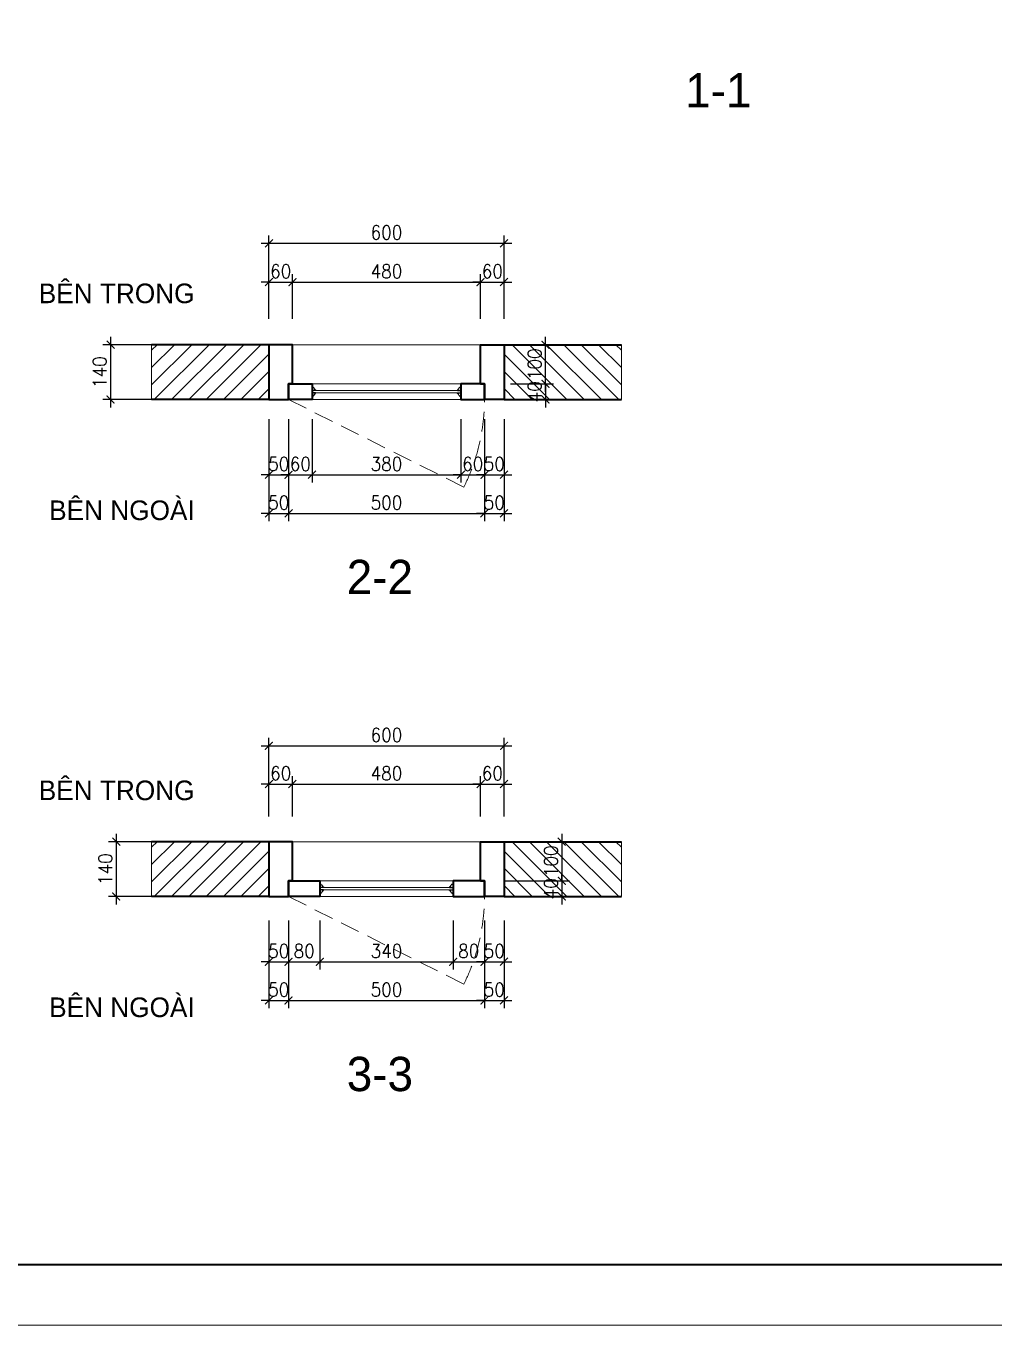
# Model space of a CAD drawing. Header units: millimetres. Extents: x -529782 to -142003, y -492574 to -273331.
# Drawn here: x -193459 to -190988, y -429971 to -426657 of the extents above; entities that cross this region are included whole.
import ezdxf
from ezdxf.enums import TextEntityAlignment as Align

# ---------------------------------------------------------------- set-up
doc = ezdxf.new("R2010")
doc.units = ezdxf.units.MM
doc.header["$LTSCALE"] = 500
doc.header["$MEASUREMENT"] = 0
doc.header["$PDMODE"] = 3
doc.linetypes.add('HIDDEN', pattern=[0.375, 0.25, -0.125])
doc.layers.get('0').update_dxf_attribs({"linetype": 'CONTINUOUS', "lineweight": 13})
doc.layers.get('Defpoints').update_dxf_attribs({"color": 255, "linetype": 'CONTINUOUS', "lineweight": 13})
for name, color, linetype, lineweight in [('1.cat 30', 30, 'CONTINUOUS', 35), ('2.thay 145', 145, 'CONTINUOUS', 18), ('3.manh 08', 8, 'CONTINUOUS', 9), ('6.khuat 75', 75, 'HIDDEN', 18), ('9.text \xad white', 7, 'CONTINUOUS', 15), ('CA.dim 08', 251, 'CONTINUOUS', 13)]:
    doc.layers.add(name, color=color, linetype=linetype, lineweight=lineweight)
doc.layers.add('HATCH', color=150, linetype='CONTINUOUS')
doc.styles.add('CA.JSC1', font='')
doc.styles.get("Standard").update_dxf_attribs({"font": 'txt.shx', "width": 0.9})
doc.styles.get('CA.JSC1').set_extended_font_data('.VnAvantH')
doc.dimstyles.new('CA 20', dxfattribs={"dimscale": 0, "dimtxt": 35, "dimasz": 20, "dimexe": 20, "dimexo": 0, "dimgap": 10, "dimtad": 1, "dimdec": 0, "dimzin": 0, "dimdsep": 46, "dimtxsty": 'Standard', "dimblk": 'ARCHTICK', "dimcen": 0.09, "dimdle": 20, "dimclrd": 256, "dimclre": 256, "dimclrt": 7, "dimadec": 0, "dimazin": 0, "dimtfac": 1, "dimtdec": 0, "dimtix": 1, "dimtmove": 2, "dimatfit": 3, "dimldrblk": 'DOT', "dimfxl": 1, "dimtolj": 1, "dimtzin": 0, "dimarcsym": 0})

# ---------------------------------------------------------------- blocks, each defined once
blk = doc.blocks.new('khung co loan')
at = {"layer": '1.cat 30'}
blk.add_lwpolyline([(1158.3, -14553.5), (1158.3, -303.5), (20658.3, -303.5), (20658.3, -14553.5)], close=True, dxfattribs=at)
at = {"layer": '3.manh 08'}
blk.add_lwpolyline([(0, -14850), (21000, -14850), (21000, 0), (0, 0)], close=True, dxfattribs=at)
blk = doc.blocks.new('_ArchTick')
at = {"color": 1, "linetype": 'ByBlock', "const_width": 0.15}
blk.add_lwpolyline([(-0.5, -0.5), (0.5, 0.5)], dxfattribs=at)
blk = doc.blocks.new('*D1675')
at = {"layer": 'CA.dim 08', "lineweight": -2, "transparency": 16777216}
for p, q in [((-192838.8, -427660.8), (-192838.8, -427822.3)), ((-192788.8, -427660.8), (-192788.8, -427822.3)), ((-192838.8, -427802.3), (-192858.8, -427802.3)), ((-192838.8, -427802.3), (-192788.8, -427802.3)), ((-192788.8, -427802.3), (-192768.8, -427802.3))]:
    blk.add_line(p, q, dxfattribs=at)
at = {"layer": 'Defpoints', "color": 0, "transparency": 16777216}
for p in [(-192838.8, -427660.8), (-192788.8, -427660.8), (-192788.8, -427802.3)]:
    blk.add_point(p, dxfattribs=at)
at = {"layer": 'CA.dim 08', "lineweight": -2, "transparency": 16777216, "xscale": 20, "yscale": 20, "zscale": 20}
blk.add_blockref('_ArchTick', (-192838.8, -427802.3), dxfattribs=at)
at = {"layer": 'CA.dim 08', "lineweight": -2, "transparency": 16777216, "xscale": 20, "yscale": 20, "zscale": 20, "rotation": 180}
blk.add_blockref('_ArchTick', (-192788.8, -427802.3), dxfattribs=at)
at = {"layer": 'CA.dim 08', "color": 7, "transparency": 16777216, "insert": (-192813.8, -427774.8), "char_height": 35, "attachment_point": 5}
blk.add_mtext('\\A1;50', dxfattribs=at)
blk = doc.blocks.new('_DOT')
at = {"color": 1, "linetype": 'ByBlock'}
blk.add_line((-0.5, 0), (-1, 0), dxfattribs=at)
at = {"color": 1, "linetype": 'ByBlock', "const_width": 0.5}
blk.add_lwpolyline([(-0.25, 0, 1), (0.25, 0, 1)], format="xyb", close=True, dxfattribs=at)
blk = doc.blocks.new('*D1676')
at = {"layer": 'CA.dim 08', "lineweight": -2, "transparency": 16777216}
for p, q in [((-192788.8, -427660.8), (-192788.8, -427822.3)), ((-192728.8, -427660.8), (-192728.8, -427822.3)), ((-192788.8, -427802.3), (-192808.8, -427802.3)), ((-192788.8, -427802.3), (-192728.8, -427802.3)), ((-192728.8, -427802.3), (-192708.8, -427802.3))]:
    blk.add_line(p, q, dxfattribs=at)
at = {"layer": 'Defpoints', "color": 0, "transparency": 16777216}
for p in [(-192788.8, -427660.8), (-192728.8, -427660.8), (-192728.8, -427802.3)]:
    blk.add_point(p, dxfattribs=at)
at = {"layer": 'CA.dim 08', "lineweight": -2, "transparency": 16777216, "xscale": 20, "yscale": 20, "zscale": 20}
blk.add_blockref('_ArchTick', (-192788.8, -427802.3), dxfattribs=at)
at = {"layer": 'CA.dim 08', "lineweight": -2, "transparency": 16777216, "xscale": 20, "yscale": 20, "zscale": 20, "rotation": 180}
blk.add_blockref('_ArchTick', (-192728.8, -427802.3), dxfattribs=at)
at = {"layer": 'CA.dim 08', "color": 7, "transparency": 16777216, "insert": (-192758.8, -427774.8), "char_height": 35, "attachment_point": 5}
blk.add_mtext('\\A1;60', dxfattribs=at)
blk = doc.blocks.new('*D1677')
at = {"layer": 'CA.dim 08', "lineweight": -2, "transparency": 16777216}
for p, q in [((-192728.8, -427660.8), (-192728.8, -427822.3)), ((-192348.8, -427660.8), (-192348.8, -427822.3)), ((-192748.8, -427802.3), (-192328.8, -427802.3))]:
    blk.add_line(p, q, dxfattribs=at)
at = {"layer": 'Defpoints', "color": 0, "transparency": 16777216}
for p in [(-192728.8, -427660.8), (-192348.8, -427660.8), (-192348.8, -427802.3)]:
    blk.add_point(p, dxfattribs=at)
at = {"layer": 'CA.dim 08', "lineweight": -2, "transparency": 16777216, "xscale": 20, "yscale": 20, "zscale": 20, "rotation": 180}
blk.add_blockref('_ArchTick', (-192728.8, -427802.3), dxfattribs=at)
at = {"layer": 'CA.dim 08', "lineweight": -2, "transparency": 16777216, "xscale": 20, "yscale": 20, "zscale": 20}
blk.add_blockref('_ArchTick', (-192348.8, -427802.3), dxfattribs=at)
at = {"layer": 'CA.dim 08', "color": 7, "transparency": 16777216, "insert": (-192538.8, -427774.8), "char_height": 35, "attachment_point": 5}
blk.add_mtext('\\A1;380', dxfattribs=at)
blk = doc.blocks.new('*D1678')
at = {"layer": 'CA.dim 08', "lineweight": -2, "transparency": 16777216}
for p, q in [((-192348.8, -427660.8), (-192348.8, -427822.3)), ((-192288.8, -427660.8), (-192288.8, -427822.3)), ((-192348.8, -427802.3), (-192368.8, -427802.3)), ((-192348.8, -427802.3), (-192288.8, -427802.3)), ((-192288.8, -427802.3), (-192268.8, -427802.3))]:
    blk.add_line(p, q, dxfattribs=at)
at = {"layer": 'Defpoints', "color": 0, "transparency": 16777216}
for p in [(-192348.8, -427660.8), (-192288.8, -427660.8), (-192288.8, -427802.3)]:
    blk.add_point(p, dxfattribs=at)
at = {"layer": 'CA.dim 08', "lineweight": -2, "transparency": 16777216, "xscale": 20, "yscale": 20, "zscale": 20}
blk.add_blockref('_ArchTick', (-192348.8, -427802.3), dxfattribs=at)
at = {"layer": 'CA.dim 08', "lineweight": -2, "transparency": 16777216, "xscale": 20, "yscale": 20, "zscale": 20, "rotation": 180}
blk.add_blockref('_ArchTick', (-192288.8, -427802.3), dxfattribs=at)
at = {"layer": 'CA.dim 08', "color": 7, "transparency": 16777216, "insert": (-192318.8, -427774.8), "char_height": 35, "attachment_point": 5}
blk.add_mtext('\\A1;60', dxfattribs=at)
blk = doc.blocks.new('*D1679')
at = {"layer": 'CA.dim 08', "lineweight": -2, "transparency": 16777216}
for p, q in [((-192288.8, -427660.8), (-192288.8, -427822.3)), ((-192238.8, -427660.8), (-192238.8, -427822.3)), ((-192288.8, -427802.3), (-192308.8, -427802.3)), ((-192288.8, -427802.3), (-192238.8, -427802.3)), ((-192238.8, -427802.3), (-192218.8, -427802.3))]:
    blk.add_line(p, q, dxfattribs=at)
at = {"layer": 'Defpoints', "color": 0, "transparency": 16777216}
for p in [(-192288.8, -427660.8), (-192238.8, -427660.8), (-192238.8, -427802.3)]:
    blk.add_point(p, dxfattribs=at)
at = {"layer": 'CA.dim 08', "lineweight": -2, "transparency": 16777216, "xscale": 20, "yscale": 20, "zscale": 20}
blk.add_blockref('_ArchTick', (-192288.8, -427802.3), dxfattribs=at)
at = {"layer": 'CA.dim 08', "lineweight": -2, "transparency": 16777216, "xscale": 20, "yscale": 20, "zscale": 20, "rotation": 180}
blk.add_blockref('_ArchTick', (-192238.8, -427802.3), dxfattribs=at)
at = {"layer": 'CA.dim 08', "color": 7, "transparency": 16777216, "insert": (-192263.8, -427774.8), "char_height": 35, "attachment_point": 5}
blk.add_mtext('\\A1;50', dxfattribs=at)
blk = doc.blocks.new('*D1680')
at = {"layer": 'CA.dim 08', "lineweight": -2, "transparency": 16777216}
for p, q in [((-192838.8, -427660.8), (-192838.8, -427920.8)), ((-192788.8, -427660.8), (-192788.8, -427920.8)), ((-192838.8, -427900.8), (-192858.8, -427900.8)), ((-192838.8, -427900.8), (-192788.8, -427900.8)), ((-192788.8, -427900.8), (-192768.8, -427900.8))]:
    blk.add_line(p, q, dxfattribs=at)
at = {"layer": 'Defpoints', "color": 0, "transparency": 16777216}
for p in [(-192838.8, -427660.8), (-192788.8, -427660.8), (-192788.8, -427900.8)]:
    blk.add_point(p, dxfattribs=at)
at = {"layer": 'CA.dim 08', "lineweight": -2, "transparency": 16777216, "xscale": 20, "yscale": 20, "zscale": 20}
blk.add_blockref('_ArchTick', (-192838.8, -427900.8), dxfattribs=at)
at = {"layer": 'CA.dim 08', "lineweight": -2, "transparency": 16777216, "xscale": 20, "yscale": 20, "zscale": 20, "rotation": 180}
blk.add_blockref('_ArchTick', (-192788.8, -427900.8), dxfattribs=at)
at = {"layer": 'CA.dim 08', "color": 7, "transparency": 16777216, "insert": (-192813.8, -427873.3), "char_height": 35, "attachment_point": 5}
blk.add_mtext('\\A1;50', dxfattribs=at)
blk = doc.blocks.new('*D1681')
at = {"layer": 'CA.dim 08', "lineweight": -2, "transparency": 16777216}
for p, q in [((-192788.8, -427660.8), (-192788.8, -427920.8)), ((-192288.8, -427660.8), (-192288.8, -427920.8)), ((-192808.8, -427900.8), (-192268.8, -427900.8))]:
    blk.add_line(p, q, dxfattribs=at)
at = {"layer": 'Defpoints', "color": 0, "transparency": 16777216}
for p in [(-192788.8, -427660.8), (-192288.8, -427660.8), (-192288.8, -427900.8)]:
    blk.add_point(p, dxfattribs=at)
at = {"layer": 'CA.dim 08', "lineweight": -2, "transparency": 16777216, "xscale": 20, "yscale": 20, "zscale": 20, "rotation": 180}
blk.add_blockref('_ArchTick', (-192788.8, -427900.8), dxfattribs=at)
at = {"layer": 'CA.dim 08', "lineweight": -2, "transparency": 16777216, "xscale": 20, "yscale": 20, "zscale": 20}
blk.add_blockref('_ArchTick', (-192288.8, -427900.8), dxfattribs=at)
at = {"layer": 'CA.dim 08', "color": 7, "transparency": 16777216, "insert": (-192538.8, -427873.3), "char_height": 35, "attachment_point": 5}
blk.add_mtext('\\A1;500', dxfattribs=at)
blk = doc.blocks.new('*D1682')
at = {"layer": 'CA.dim 08', "lineweight": -2, "transparency": 16777216}
for p, q in [((-192288.8, -427660.8), (-192288.8, -427920.8)), ((-192238.8, -427660.8), (-192238.8, -427920.8)), ((-192288.8, -427900.8), (-192308.8, -427900.8)), ((-192288.8, -427900.8), (-192238.8, -427900.8)), ((-192238.8, -427900.8), (-192218.8, -427900.8))]:
    blk.add_line(p, q, dxfattribs=at)
at = {"layer": 'Defpoints', "color": 0, "transparency": 16777216}
for p in [(-192288.8, -427660.8), (-192238.8, -427660.8), (-192238.8, -427900.8)]:
    blk.add_point(p, dxfattribs=at)
at = {"layer": 'CA.dim 08', "lineweight": -2, "transparency": 16777216, "xscale": 20, "yscale": 20, "zscale": 20}
blk.add_blockref('_ArchTick', (-192288.8, -427900.8), dxfattribs=at)
at = {"layer": 'CA.dim 08', "lineweight": -2, "transparency": 16777216, "xscale": 20, "yscale": 20, "zscale": 20, "rotation": 180}
blk.add_blockref('_ArchTick', (-192238.8, -427900.8), dxfattribs=at)
at = {"layer": 'CA.dim 08', "color": 7, "transparency": 16777216, "insert": (-192263.8, -427873.3), "char_height": 35, "attachment_point": 5}
blk.add_mtext('\\A1;50', dxfattribs=at)
blk = doc.blocks.new('*D1683')
at = {"layer": 'CA.dim 08', "lineweight": -2, "transparency": 16777216}
for p, q in [((-192838.8, -427404.8), (-192838.8, -427290.8)), ((-192778.8, -427404.8), (-192778.8, -427290.8)), ((-192838.8, -427310.8), (-192858.8, -427310.8)), ((-192838.8, -427310.8), (-192778.8, -427310.8)), ((-192778.8, -427310.8), (-192758.8, -427310.8))]:
    blk.add_line(p, q, dxfattribs=at)
at = {"layer": 'Defpoints', "color": 0, "transparency": 16777216}
for p in [(-192778.8, -427310.8), (-192838.8, -427404.8), (-192778.8, -427404.8)]:
    blk.add_point(p, dxfattribs=at)
at = {"layer": 'CA.dim 08', "lineweight": -2, "transparency": 16777216, "xscale": 20, "yscale": 20, "zscale": 20}
blk.add_blockref('_ArchTick', (-192838.8, -427310.8), dxfattribs=at)
at = {"layer": 'CA.dim 08', "lineweight": -2, "transparency": 16777216, "xscale": 20, "yscale": 20, "zscale": 20, "rotation": 180}
blk.add_blockref('_ArchTick', (-192778.8, -427310.8), dxfattribs=at)
at = {"layer": 'CA.dim 08', "color": 7, "transparency": 16777216, "insert": (-192808.8, -427283.3), "char_height": 35, "attachment_point": 5}
blk.add_mtext('\\A1;60', dxfattribs=at)
blk = doc.blocks.new('*D1684')
at = {"layer": 'CA.dim 08', "lineweight": -2, "transparency": 16777216}
for p, q in [((-192778.8, -427404.8), (-192778.8, -427290.8)), ((-192298.8, -427404.8), (-192298.8, -427290.8)), ((-192798.8, -427310.8), (-192278.8, -427310.8))]:
    blk.add_line(p, q, dxfattribs=at)
at = {"layer": 'Defpoints', "color": 0, "transparency": 16777216}
for p in [(-192298.8, -427310.8), (-192778.8, -427404.8), (-192298.8, -427404.8)]:
    blk.add_point(p, dxfattribs=at)
at = {"layer": 'CA.dim 08', "lineweight": -2, "transparency": 16777216, "xscale": 20, "yscale": 20, "zscale": 20, "rotation": 180}
blk.add_blockref('_ArchTick', (-192778.8, -427310.8), dxfattribs=at)
at = {"layer": 'CA.dim 08', "lineweight": -2, "transparency": 16777216, "xscale": 20, "yscale": 20, "zscale": 20}
blk.add_blockref('_ArchTick', (-192298.8, -427310.8), dxfattribs=at)
at = {"layer": 'CA.dim 08', "color": 7, "transparency": 16777216, "insert": (-192538.8, -427283.3), "char_height": 35, "attachment_point": 5}
blk.add_mtext('\\A1;480', dxfattribs=at)
blk = doc.blocks.new('*D1685')
at = {"layer": 'CA.dim 08', "lineweight": -2, "transparency": 16777216}
for p, q in [((-192298.8, -427404.8), (-192298.8, -427290.8)), ((-192238.8, -427404.8), (-192238.8, -427290.8)), ((-192298.8, -427310.8), (-192318.8, -427310.8)), ((-192298.8, -427310.8), (-192238.8, -427310.8)), ((-192238.8, -427310.8), (-192218.8, -427310.8))]:
    blk.add_line(p, q, dxfattribs=at)
at = {"layer": 'Defpoints', "color": 0, "transparency": 16777216}
for p in [(-192238.8, -427310.8), (-192298.8, -427404.8), (-192238.8, -427404.8)]:
    blk.add_point(p, dxfattribs=at)
at = {"layer": 'CA.dim 08', "lineweight": -2, "transparency": 16777216, "xscale": 20, "yscale": 20, "zscale": 20}
blk.add_blockref('_ArchTick', (-192298.8, -427310.8), dxfattribs=at)
at = {"layer": 'CA.dim 08', "lineweight": -2, "transparency": 16777216, "xscale": 20, "yscale": 20, "zscale": 20, "rotation": 180}
blk.add_blockref('_ArchTick', (-192238.8, -427310.8), dxfattribs=at)
at = {"layer": 'CA.dim 08', "color": 7, "transparency": 16777216, "insert": (-192268.8, -427283.3), "char_height": 35, "attachment_point": 5}
blk.add_mtext('\\A1;60', dxfattribs=at)
blk = doc.blocks.new('*D1686')
at = {"layer": 'CA.dim 08', "lineweight": -2, "transparency": 16777216}
for p, q in [((-192838.8, -427404.8), (-192838.8, -427191.8)), ((-192238.8, -427404.8), (-192238.8, -427191.8)), ((-192858.8, -427211.8), (-192218.8, -427211.8))]:
    blk.add_line(p, q, dxfattribs=at)
at = {"layer": 'Defpoints', "color": 0, "transparency": 16777216}
for p in [(-192238.8, -427211.8), (-192838.8, -427404.8), (-192238.8, -427404.8)]:
    blk.add_point(p, dxfattribs=at)
at = {"layer": 'CA.dim 08', "lineweight": -2, "transparency": 16777216, "xscale": 20, "yscale": 20, "zscale": 20, "rotation": 180}
blk.add_blockref('_ArchTick', (-192838.8, -427211.8), dxfattribs=at)
at = {"layer": 'CA.dim 08', "lineweight": -2, "transparency": 16777216, "xscale": 20, "yscale": 20, "zscale": 20}
blk.add_blockref('_ArchTick', (-192238.8, -427211.8), dxfattribs=at)
at = {"layer": 'CA.dim 08', "color": 7, "transparency": 16777216, "insert": (-192538.8, -427184.3), "char_height": 35, "attachment_point": 5}
blk.add_mtext('\\A1;600', dxfattribs=at)
blk = doc.blocks.new('*D1687')
at = {"layer": 'CA.dim 08', "lineweight": -2, "transparency": 16777216}
for p, q in [((-193069.5, -427470.5), (-193263, -427470.5)), ((-193243, -427450.5), (-193243, -427630.5)), ((-193069.5, -427610.5), (-193263, -427610.5))]:
    blk.add_line(p, q, dxfattribs=at)
at = {"layer": 'Defpoints', "color": 0, "transparency": 16777216}
for p in [(-193069.5, -427470.5), (-193243, -427610.5), (-193069.5, -427610.5)]:
    blk.add_point(p, dxfattribs=at)
at = {"layer": 'CA.dim 08', "lineweight": -2, "transparency": 16777216, "xscale": 20, "yscale": 20, "zscale": 20}
for p, rotation in [((-193243, -427470.5), 90), ((-193243, -427610.5), 270)]:
    blk.add_blockref('_ArchTick', p, dxfattribs=dict(at, rotation=rotation))
at = {"layer": 'CA.dim 08', "color": 7, "transparency": 16777216, "insert": (-193270.5, -427540.5), "char_height": 35, "attachment_point": 5, "rotation": 90}
blk.add_mtext('\\A1;140', dxfattribs=at)
blk = doc.blocks.new('*D1688')
at = {"layer": 'CA.dim 08', "lineweight": -2, "transparency": 16777216}
for p, q in [((-192222, -427570.5), (-192113, -427570.5)), ((-192133, -427570.5), (-192133, -427550.5)), ((-192133, -427570.5), (-192133, -427610.5)), ((-192222, -427610.5), (-192113, -427610.5)), ((-192133, -427610.5), (-192133, -427630.5))]:
    blk.add_line(p, q, dxfattribs=at)
at = {"layer": 'Defpoints', "color": 0, "transparency": 16777216}
for p in [(-192222, -427570.5), (-192222, -427610.5), (-192133, -427610.5)]:
    blk.add_point(p, dxfattribs=at)
at = {"layer": 'CA.dim 08', "lineweight": -2, "transparency": 16777216, "xscale": 20, "yscale": 20, "zscale": 20}
for p, rotation in [((-192133, -427570.5), 270), ((-192133, -427610.5), 90)]:
    blk.add_blockref('_ArchTick', p, dxfattribs=dict(at, rotation=rotation))
at = {"layer": 'CA.dim 08', "color": 7, "transparency": 16777216, "insert": (-192160.5, -427590.5), "char_height": 35, "attachment_point": 5, "rotation": 90}
blk.add_mtext('\\A1;40', dxfattribs=at)
blk = doc.blocks.new('*D1689')
at = {"layer": 'CA.dim 08', "lineweight": -2, "transparency": 16777216}
for p, q in [((-192222, -427470.5), (-192113, -427470.5)), ((-192133, -427590.5), (-192133, -427450.5)), ((-192222, -427570.5), (-192113, -427570.5))]:
    blk.add_line(p, q, dxfattribs=at)
at = {"layer": 'Defpoints', "color": 0, "transparency": 16777216}
for p in [(-192222, -427470.5), (-192133, -427470.5), (-192222, -427570.5)]:
    blk.add_point(p, dxfattribs=at)
at = {"layer": 'CA.dim 08', "lineweight": -2, "transparency": 16777216, "xscale": 20, "yscale": 20, "zscale": 20}
for p, rotation in [((-192133, -427470.5), 90), ((-192133, -427570.5), 270)]:
    blk.add_blockref('_ArchTick', p, dxfattribs=dict(at, rotation=rotation))
at = {"layer": 'CA.dim 08', "color": 7, "transparency": 16777216, "insert": (-192160.5, -427520.5), "char_height": 35, "attachment_point": 5, "rotation": 90}
blk.add_mtext('\\A1;100', dxfattribs=at)
blk = doc.blocks.new('*D1690')
at = {"layer": 'CA.dim 08', "lineweight": -2, "transparency": 16777216}
for p, q in [((-192838.8, -428591.3), (-192858.8, -428591.3)), ((-192838.8, -428673.8), (-192838.8, -428571.3)), ((-192838.8, -428591.3), (-192778.8, -428591.3)), ((-192778.8, -428673.8), (-192778.8, -428571.3)), ((-192778.8, -428591.3), (-192758.8, -428591.3))]:
    blk.add_line(p, q, dxfattribs=at)
at = {"layer": 'Defpoints', "color": 0, "transparency": 16777216}
for p in [(-192778.8, -428591.3), (-192838.8, -428673.8), (-192778.8, -428673.8)]:
    blk.add_point(p, dxfattribs=at)
at = {"layer": 'CA.dim 08', "lineweight": -2, "transparency": 16777216, "xscale": 20, "yscale": 20, "zscale": 20}
blk.add_blockref('_ArchTick', (-192838.8, -428591.3), dxfattribs=at)
at = {"layer": 'CA.dim 08', "lineweight": -2, "transparency": 16777216, "xscale": 20, "yscale": 20, "zscale": 20, "rotation": 180}
blk.add_blockref('_ArchTick', (-192778.8, -428591.3), dxfattribs=at)
at = {"layer": 'CA.dim 08', "color": 7, "transparency": 16777216, "insert": (-192808.8, -428563.8), "char_height": 35, "attachment_point": 5}
blk.add_mtext('\\A1;60', dxfattribs=at)
blk = doc.blocks.new('*D1691')
at = {"layer": 'CA.dim 08', "lineweight": -2, "transparency": 16777216}
for p, q in [((-192798.8, -428591.3), (-192278.8, -428591.3)), ((-192778.8, -428673.8), (-192778.8, -428571.3)), ((-192298.8, -428673.8), (-192298.8, -428571.3))]:
    blk.add_line(p, q, dxfattribs=at)
at = {"layer": 'Defpoints', "color": 0, "transparency": 16777216}
for p in [(-192298.8, -428591.3), (-192778.8, -428673.8), (-192298.8, -428673.8)]:
    blk.add_point(p, dxfattribs=at)
at = {"layer": 'CA.dim 08', "lineweight": -2, "transparency": 16777216, "xscale": 20, "yscale": 20, "zscale": 20, "rotation": 180}
blk.add_blockref('_ArchTick', (-192778.8, -428591.3), dxfattribs=at)
at = {"layer": 'CA.dim 08', "lineweight": -2, "transparency": 16777216, "xscale": 20, "yscale": 20, "zscale": 20}
blk.add_blockref('_ArchTick', (-192298.8, -428591.3), dxfattribs=at)
at = {"layer": 'CA.dim 08', "color": 7, "transparency": 16777216, "insert": (-192538.8, -428563.8), "char_height": 35, "attachment_point": 5}
blk.add_mtext('\\A1;480', dxfattribs=at)
blk = doc.blocks.new('*D1692')
at = {"layer": 'CA.dim 08', "lineweight": -2, "transparency": 16777216}
for p, q in [((-192298.8, -428591.3), (-192318.8, -428591.3)), ((-192298.8, -428673.8), (-192298.8, -428571.3)), ((-192298.8, -428591.3), (-192238.8, -428591.3)), ((-192238.8, -428673.8), (-192238.8, -428571.3)), ((-192238.8, -428591.3), (-192218.8, -428591.3))]:
    blk.add_line(p, q, dxfattribs=at)
at = {"layer": 'Defpoints', "color": 0, "transparency": 16777216}
for p in [(-192238.8, -428591.3), (-192298.8, -428673.8), (-192238.8, -428673.8)]:
    blk.add_point(p, dxfattribs=at)
at = {"layer": 'CA.dim 08', "lineweight": -2, "transparency": 16777216, "xscale": 20, "yscale": 20, "zscale": 20}
blk.add_blockref('_ArchTick', (-192298.8, -428591.3), dxfattribs=at)
at = {"layer": 'CA.dim 08', "lineweight": -2, "transparency": 16777216, "xscale": 20, "yscale": 20, "zscale": 20, "rotation": 180}
blk.add_blockref('_ArchTick', (-192238.8, -428591.3), dxfattribs=at)
at = {"layer": 'CA.dim 08', "color": 7, "transparency": 16777216, "insert": (-192268.8, -428563.8), "char_height": 35, "attachment_point": 5}
blk.add_mtext('\\A1;60', dxfattribs=at)
blk = doc.blocks.new('*D1693')
at = {"layer": 'CA.dim 08', "lineweight": -2, "transparency": 16777216}
for p, q in [((-192858.8, -428493.8), (-192218.8, -428493.8)), ((-192838.8, -428673.8), (-192838.8, -428473.8)), ((-192238.8, -428673.8), (-192238.8, -428473.8))]:
    blk.add_line(p, q, dxfattribs=at)
at = {"layer": 'Defpoints', "color": 0, "transparency": 16777216}
for p in [(-192238.8, -428493.8), (-192838.8, -428673.8), (-192238.8, -428673.8)]:
    blk.add_point(p, dxfattribs=at)
at = {"layer": 'CA.dim 08', "lineweight": -2, "transparency": 16777216, "xscale": 20, "yscale": 20, "zscale": 20, "rotation": 180}
blk.add_blockref('_ArchTick', (-192838.8, -428493.8), dxfattribs=at)
at = {"layer": 'CA.dim 08', "lineweight": -2, "transparency": 16777216, "xscale": 20, "yscale": 20, "zscale": 20}
blk.add_blockref('_ArchTick', (-192238.8, -428493.8), dxfattribs=at)
at = {"layer": 'CA.dim 08', "color": 7, "transparency": 16777216, "insert": (-192538.8, -428466.3), "char_height": 35, "attachment_point": 5}
blk.add_mtext('\\A1;600', dxfattribs=at)
blk = doc.blocks.new('*D1694')
at = {"layer": 'CA.dim 08', "lineweight": -2, "transparency": 16777216}
for p, q in [((-192838.8, -428939.8), (-192838.8, -429064.8)), ((-192788.8, -428939.8), (-192788.8, -429064.8)), ((-192838.8, -429044.8), (-192858.8, -429044.8)), ((-192838.8, -429044.8), (-192788.8, -429044.8)), ((-192788.8, -429044.8), (-192768.8, -429044.8))]:
    blk.add_line(p, q, dxfattribs=at)
at = {"layer": 'Defpoints', "color": 0, "transparency": 16777216}
for p in [(-192838.8, -428939.8), (-192788.8, -428939.8), (-192788.8, -429044.8)]:
    blk.add_point(p, dxfattribs=at)
at = {"layer": 'CA.dim 08', "lineweight": -2, "transparency": 16777216, "xscale": 20, "yscale": 20, "zscale": 20}
blk.add_blockref('_ArchTick', (-192838.8, -429044.8), dxfattribs=at)
at = {"layer": 'CA.dim 08', "lineweight": -2, "transparency": 16777216, "xscale": 20, "yscale": 20, "zscale": 20, "rotation": 180}
blk.add_blockref('_ArchTick', (-192788.8, -429044.8), dxfattribs=at)
at = {"layer": 'CA.dim 08', "color": 7, "transparency": 16777216, "insert": (-192813.8, -429017.3), "char_height": 35, "attachment_point": 5}
blk.add_mtext('\\A1;50', dxfattribs=at)
blk = doc.blocks.new('*D1695')
at = {"layer": 'CA.dim 08', "lineweight": -2, "transparency": 16777216}
for p, q in [((-192788.8, -428939.8), (-192788.8, -429064.8)), ((-192708.8, -428939.8), (-192708.8, -429064.8)), ((-192808.8, -429044.8), (-192688.8, -429044.8))]:
    blk.add_line(p, q, dxfattribs=at)
at = {"layer": 'Defpoints', "color": 0, "transparency": 16777216}
for p in [(-192788.8, -428939.8), (-192708.8, -428939.8), (-192708.8, -429044.8)]:
    blk.add_point(p, dxfattribs=at)
at = {"layer": 'CA.dim 08', "lineweight": -2, "transparency": 16777216, "xscale": 20, "yscale": 20, "zscale": 20, "rotation": 180}
blk.add_blockref('_ArchTick', (-192788.8, -429044.8), dxfattribs=at)
at = {"layer": 'CA.dim 08', "lineweight": -2, "transparency": 16777216, "xscale": 20, "yscale": 20, "zscale": 20}
blk.add_blockref('_ArchTick', (-192708.8, -429044.8), dxfattribs=at)
at = {"layer": 'CA.dim 08', "color": 7, "transparency": 16777216, "insert": (-192748.8, -429017.3), "char_height": 35, "attachment_point": 5}
blk.add_mtext('\\A1;80', dxfattribs=at)
blk = doc.blocks.new('*D1696')
at = {"layer": 'CA.dim 08', "lineweight": -2, "transparency": 16777216}
for p, q in [((-192708.8, -428939.8), (-192708.8, -429064.8)), ((-192368.8, -428939.8), (-192368.8, -429064.8)), ((-192728.8, -429044.8), (-192348.8, -429044.8))]:
    blk.add_line(p, q, dxfattribs=at)
at = {"layer": 'Defpoints', "color": 0, "transparency": 16777216}
for p in [(-192708.8, -428939.8), (-192368.8, -428939.8), (-192368.8, -429044.8)]:
    blk.add_point(p, dxfattribs=at)
at = {"layer": 'CA.dim 08', "lineweight": -2, "transparency": 16777216, "xscale": 20, "yscale": 20, "zscale": 20, "rotation": 180}
blk.add_blockref('_ArchTick', (-192708.8, -429044.8), dxfattribs=at)
at = {"layer": 'CA.dim 08', "lineweight": -2, "transparency": 16777216, "xscale": 20, "yscale": 20, "zscale": 20}
blk.add_blockref('_ArchTick', (-192368.8, -429044.8), dxfattribs=at)
at = {"layer": 'CA.dim 08', "color": 7, "transparency": 16777216, "insert": (-192538.8, -429017.3), "char_height": 35, "attachment_point": 5}
blk.add_mtext('\\A1;340', dxfattribs=at)
blk = doc.blocks.new('*D1697')
at = {"layer": 'CA.dim 08', "lineweight": -2, "transparency": 16777216}
for p, q in [((-192368.8, -428939.8), (-192368.8, -429064.8)), ((-192288.8, -428939.8), (-192288.8, -429064.8)), ((-192388.8, -429044.8), (-192268.8, -429044.8))]:
    blk.add_line(p, q, dxfattribs=at)
at = {"layer": 'Defpoints', "color": 0, "transparency": 16777216}
for p in [(-192368.8, -428939.8), (-192288.8, -428939.8), (-192288.8, -429044.8)]:
    blk.add_point(p, dxfattribs=at)
at = {"layer": 'CA.dim 08', "lineweight": -2, "transparency": 16777216, "xscale": 20, "yscale": 20, "zscale": 20, "rotation": 180}
blk.add_blockref('_ArchTick', (-192368.8, -429044.8), dxfattribs=at)
at = {"layer": 'CA.dim 08', "lineweight": -2, "transparency": 16777216, "xscale": 20, "yscale": 20, "zscale": 20}
blk.add_blockref('_ArchTick', (-192288.8, -429044.8), dxfattribs=at)
at = {"layer": 'CA.dim 08', "color": 7, "transparency": 16777216, "insert": (-192328.8, -429017.3), "char_height": 35, "attachment_point": 5}
blk.add_mtext('\\A1;80', dxfattribs=at)
blk = doc.blocks.new('*D1698')
at = {"layer": 'CA.dim 08', "lineweight": -2, "transparency": 16777216}
for p, q in [((-192288.8, -428939.8), (-192288.8, -429064.8)), ((-192238.8, -428939.8), (-192238.8, -429064.8)), ((-192288.8, -429044.8), (-192308.8, -429044.8)), ((-192288.8, -429044.8), (-192238.8, -429044.8)), ((-192238.8, -429044.8), (-192218.8, -429044.8))]:
    blk.add_line(p, q, dxfattribs=at)
at = {"layer": 'Defpoints', "color": 0, "transparency": 16777216}
for p in [(-192288.8, -428939.8), (-192238.8, -428939.8), (-192238.8, -429044.8)]:
    blk.add_point(p, dxfattribs=at)
at = {"layer": 'CA.dim 08', "lineweight": -2, "transparency": 16777216, "xscale": 20, "yscale": 20, "zscale": 20}
blk.add_blockref('_ArchTick', (-192288.8, -429044.8), dxfattribs=at)
at = {"layer": 'CA.dim 08', "lineweight": -2, "transparency": 16777216, "xscale": 20, "yscale": 20, "zscale": 20, "rotation": 180}
blk.add_blockref('_ArchTick', (-192238.8, -429044.8), dxfattribs=at)
at = {"layer": 'CA.dim 08', "color": 7, "transparency": 16777216, "insert": (-192263.8, -429017.3), "char_height": 35, "attachment_point": 5}
blk.add_mtext('\\A1;50', dxfattribs=at)
blk = doc.blocks.new('*D1699')
at = {"layer": 'CA.dim 08', "lineweight": -2, "transparency": 16777216}
for p, q in [((-192838.8, -428956.3), (-192838.8, -429163.3)), ((-192788.8, -428956.3), (-192788.8, -429163.3)), ((-192838.8, -429143.3), (-192858.8, -429143.3)), ((-192838.8, -429143.3), (-192788.8, -429143.3)), ((-192788.8, -429143.3), (-192768.8, -429143.3))]:
    blk.add_line(p, q, dxfattribs=at)
at = {"layer": 'Defpoints', "color": 0, "transparency": 16777216}
for p in [(-192838.8, -428956.3), (-192788.8, -428956.3), (-192788.8, -429143.3)]:
    blk.add_point(p, dxfattribs=at)
at = {"layer": 'CA.dim 08', "lineweight": -2, "transparency": 16777216, "xscale": 20, "yscale": 20, "zscale": 20}
blk.add_blockref('_ArchTick', (-192838.8, -429143.3), dxfattribs=at)
at = {"layer": 'CA.dim 08', "lineweight": -2, "transparency": 16777216, "xscale": 20, "yscale": 20, "zscale": 20, "rotation": 180}
blk.add_blockref('_ArchTick', (-192788.8, -429143.3), dxfattribs=at)
at = {"layer": 'CA.dim 08', "color": 7, "transparency": 16777216, "insert": (-192813.8, -429115.8), "char_height": 35, "attachment_point": 5}
blk.add_mtext('\\A1;50', dxfattribs=at)
blk = doc.blocks.new('*D1700')
at = {"layer": 'CA.dim 08', "lineweight": -2, "transparency": 16777216}
for p, q in [((-192788.8, -428956.3), (-192788.8, -429163.3)), ((-192288.8, -428956.3), (-192288.8, -429163.3)), ((-192808.8, -429143.3), (-192268.8, -429143.3))]:
    blk.add_line(p, q, dxfattribs=at)
at = {"layer": 'Defpoints', "color": 0, "transparency": 16777216}
for p in [(-192788.8, -428956.3), (-192288.8, -428956.3), (-192288.8, -429143.3)]:
    blk.add_point(p, dxfattribs=at)
at = {"layer": 'CA.dim 08', "lineweight": -2, "transparency": 16777216, "xscale": 20, "yscale": 20, "zscale": 20, "rotation": 180}
blk.add_blockref('_ArchTick', (-192788.8, -429143.3), dxfattribs=at)
at = {"layer": 'CA.dim 08', "lineweight": -2, "transparency": 16777216, "xscale": 20, "yscale": 20, "zscale": 20}
blk.add_blockref('_ArchTick', (-192288.8, -429143.3), dxfattribs=at)
at = {"layer": 'CA.dim 08', "color": 7, "transparency": 16777216, "insert": (-192538.8, -429115.8), "char_height": 35, "attachment_point": 5}
blk.add_mtext('\\A1;500', dxfattribs=at)
blk = doc.blocks.new('*D1701')
at = {"layer": 'CA.dim 08', "lineweight": -2, "transparency": 16777216}
for p, q in [((-192288.8, -428956.3), (-192288.8, -429163.3)), ((-192238.8, -428956.3), (-192238.8, -429163.3)), ((-192288.8, -429143.3), (-192308.8, -429143.3)), ((-192288.8, -429143.3), (-192238.8, -429143.3)), ((-192238.8, -429143.3), (-192218.8, -429143.3))]:
    blk.add_line(p, q, dxfattribs=at)
at = {"layer": 'Defpoints', "color": 0, "transparency": 16777216}
for p in [(-192288.8, -428956.3), (-192238.8, -428956.3), (-192238.8, -429143.3)]:
    blk.add_point(p, dxfattribs=at)
at = {"layer": 'CA.dim 08', "lineweight": -2, "transparency": 16777216, "xscale": 20, "yscale": 20, "zscale": 20}
blk.add_blockref('_ArchTick', (-192288.8, -429143.3), dxfattribs=at)
at = {"layer": 'CA.dim 08', "lineweight": -2, "transparency": 16777216, "xscale": 20, "yscale": 20, "zscale": 20, "rotation": 180}
blk.add_blockref('_ArchTick', (-192238.8, -429143.3), dxfattribs=at)
at = {"layer": 'CA.dim 08', "color": 7, "transparency": 16777216, "insert": (-192263.8, -429115.8), "char_height": 35, "attachment_point": 5}
blk.add_mtext('\\A1;50', dxfattribs=at)
blk = doc.blocks.new('*D1702')
at = {"layer": 'CA.dim 08', "lineweight": -2, "transparency": 16777216}
for p, q in [((-193228.5, -428718.4), (-193228.5, -428898.4)), ((-192988.5, -428738.4), (-193248.5, -428738.4)), ((-192988.5, -428878.4), (-193248.5, -428878.4))]:
    blk.add_line(p, q, dxfattribs=at)
at = {"layer": 'Defpoints', "color": 0, "transparency": 16777216}
for p in [(-192988.5, -428738.4), (-193228.5, -428878.4), (-192988.5, -428878.4)]:
    blk.add_point(p, dxfattribs=at)
at = {"layer": 'CA.dim 08', "lineweight": -2, "transparency": 16777216, "xscale": 20, "yscale": 20, "zscale": 20}
for p, rotation in [((-193228.5, -428738.4), 90), ((-193228.5, -428878.4), 270)]:
    blk.add_blockref('_ArchTick', p, dxfattribs=dict(at, rotation=rotation))
at = {"layer": 'CA.dim 08', "color": 7, "transparency": 16777216, "insert": (-193256, -428808.4), "char_height": 35, "attachment_point": 5, "rotation": 90}
blk.add_mtext('\\A1;140', dxfattribs=at)
blk = doc.blocks.new('*D1703')
at = {"layer": 'CA.dim 08', "lineweight": -2, "transparency": 16777216}
for p, q in [((-192091.5, -428718.4), (-192091.5, -428858.4)), ((-192238.8, -428738.4), (-192071.5, -428738.4)), ((-192238.8, -428838.4), (-192071.5, -428838.4))]:
    blk.add_line(p, q, dxfattribs=at)
at = {"layer": 'Defpoints', "color": 0, "transparency": 16777216}
for p in [(-192238.8, -428738.4), (-192238.8, -428838.4), (-192091.5, -428838.4)]:
    blk.add_point(p, dxfattribs=at)
at = {"layer": 'CA.dim 08', "lineweight": -2, "transparency": 16777216, "xscale": 20, "yscale": 20, "zscale": 20}
for p, rotation in [((-192091.5, -428738.4), 90), ((-192091.5, -428838.4), 270)]:
    blk.add_blockref('_ArchTick', p, dxfattribs=dict(at, rotation=rotation))
at = {"layer": 'CA.dim 08', "color": 7, "transparency": 16777216, "insert": (-192119, -428788.4), "char_height": 35, "attachment_point": 5, "rotation": 90}
blk.add_mtext('\\A1;100', dxfattribs=at)
blk = doc.blocks.new('*D1704')
at = {"layer": 'CA.dim 08', "lineweight": -2, "transparency": 16777216}
for p, q in [((-192091.5, -428838.4), (-192091.5, -428818.4)), ((-192238.8, -428838.4), (-192071.5, -428838.4)), ((-192091.5, -428838.4), (-192091.5, -428878.4)), ((-192238.8, -428878.4), (-192071.5, -428878.4)), ((-192091.5, -428878.4), (-192091.5, -428898.4))]:
    blk.add_line(p, q, dxfattribs=at)
at = {"layer": 'Defpoints', "color": 0, "transparency": 16777216}
for p in [(-192238.8, -428838.4), (-192238.8, -428878.4), (-192091.5, -428878.4)]:
    blk.add_point(p, dxfattribs=at)
at = {"layer": 'CA.dim 08', "lineweight": -2, "transparency": 16777216, "xscale": 20, "yscale": 20, "zscale": 20}
for p, rotation in [((-192091.5, -428838.4), 270), ((-192091.5, -428878.4), 90)]:
    blk.add_blockref('_ArchTick', p, dxfattribs=dict(at, rotation=rotation))
at = {"layer": 'CA.dim 08', "color": 7, "transparency": 16777216, "insert": (-192119, -428858.4), "char_height": 35, "attachment_point": 5, "rotation": 90}
blk.add_mtext('\\A1;40', dxfattribs=at)

msp = doc.modelspace()

# ---------------------------------------------------------------- hatches: boundary and pattern name
at = {"layer": 'CA.dim 08'}
h = msp.add_hatch(dxfattribs=at)
h.set_pattern_fill('ANSI31', color=256, scale=250, style=0)
h.set_pattern_definition([(45, (-10016.546, 12493.73), (-22.097087, 22.097087), [])])
h.paths.add_polyline_path([(-193138.3, -427470.5), (-193138.3, -427610.5), (-192838.8, -427610.5), (-192838.8, -427470.5)])
h = msp.add_hatch(dxfattribs=at)
h.set_pattern_fill('ANSI31', color=256, scale=250, style=0)
h.set_pattern_definition([(135, (-375060.997, 12493.73), (22.097087, 22.097087), [])])
h.paths.add_polyline_path([(-192238.8, -427470.5), (-191939.3, -427470.5), (-191939.3, -427610.5), (-192238.8, -427610.5)])
h = msp.add_hatch(dxfattribs=at)
h.set_pattern_fill('ANSI31', color=256, scale=250, style=0)
h.set_pattern_definition([(45, (-10016.546, 11225.844), (-22.097087, 22.097087), [])])
h.paths.add_polyline_path([(-193138.3, -428738.4), (-193138.3, -428878.4), (-192838.8, -428878.4), (-192838.8, -428738.4)])
h = msp.add_hatch(dxfattribs=at)
h.set_pattern_fill('ANSI31', color=256, scale=250, style=0)
h.set_pattern_definition([(135, (-375060.997, 11225.844), (22.097087, 22.097087), [])])
h.paths.add_polyline_path([(-192238.8, -428738.4), (-191939.3, -428738.4), (-191939.3, -428878.4), (-192238.8, -428878.4)])

# ---------------------------------------------------------------- linework, layer by layer
at = {"layer": '1.cat 30', "ltscale": 4}
for p, q in [((-192838.8, -427470.5), (-193138.3, -427470.5)), ((-192238.8, -427470.5), (-191939.3, -427470.5)), ((-192838.8, -427610.5), (-193138.3, -427610.5)), ((-192238.8, -427610.5), (-191939.3, -427610.5)), ((-192838.8, -428738.4), (-193138.3, -428738.4)), ((-192238.8, -428738.4), (-191939.3, -428738.4)), ((-192838.8, -428878.4), (-193138.3, -428878.4)), ((-192238.8, -428878.4), (-191939.3, -428878.4))]:
    msp.add_line(p, q, dxfattribs=at)
for points in [[(-192778.8, -427570.5), (-192778.8, -427470.5), (-192838.8, -427470.5), (-192838.8, -427610.5), (-192788.8, -427610.5)], [(-192298.8, -427570.5), (-192298.8, -427470.5), (-192238.8, -427470.5), (-192238.8, -427610.5), (-192288.8, -427610.5)], [(-192778.8, -427570.5), (-192788.8, -427570.5), (-192788.8, -427610.5)], [(-192728.8, -427593.6), (-192728.8, -427610.5), (-192788.8, -427610.5), (-192788.8, -427570.5), (-192728.8, -427570.5), (-192728.8, -427593.6)], [(-192348.8, -427593.6), (-192348.8, -427610.5), (-192288.8, -427610.5), (-192288.8, -427570.5), (-192348.8, -427570.5), (-192348.8, -427593.6)], [(-192298.8, -427570.5), (-192288.8, -427570.5), (-192288.8, -427610.5)], [(-192778.8, -428838.4), (-192778.8, -428738.4), (-192838.8, -428738.4), (-192838.8, -428878.4), (-192788.8, -428878.4)], [(-192298.8, -428838.4), (-192298.8, -428738.4), (-192238.8, -428738.4), (-192238.8, -428878.4), (-192288.8, -428878.4)], [(-192778.8, -428838.4), (-192788.8, -428838.4), (-192788.8, -428878.4)], [(-192708.8, -428861.5), (-192708.8, -428878.4), (-192788.8, -428878.4), (-192788.8, -428838.4), (-192708.8, -428838.4), (-192708.8, -428861.5)], [(-192368.8, -428861.5), (-192368.8, -428878.4), (-192288.8, -428878.4), (-192288.8, -428838.4), (-192368.8, -428838.4), (-192368.8, -428861.5)], [(-192298.8, -428838.4), (-192288.8, -428838.4), (-192288.8, -428878.4)]]:
    msp.add_lwpolyline(points, dxfattribs=at)
at = {"layer": '6.khuat 75', "ltscale": 0.4}
for p, q in [((-192788.8, -427610.5), (-192341.4, -427833.8)), ((-192788.8, -428878.4), (-192341.4, -429101.7))]:
    msp.add_line(p, q, dxfattribs=at)
for centre in [(-192788.8, -427610.5), (-192788.8, -428878.4)]:
    msp.add_arc(centre, 500, 333.4743, 0, dxfattribs=at)
at = {"layer": 'CA.dim 08'}
for p, q in [((-193138.3, -427470.5), (-193138.3, -427610.5)), ((-192778.8, -427470.5), (-192298.8, -427470.5)), ((-191939.3, -427470.5), (-191939.3, -427610.5)), ((-193138.3, -428738.4), (-193138.3, -428878.4)), ((-192778.8, -428738.4), (-192298.8, -428738.4)), ((-191939.3, -428738.4), (-191939.3, -428878.4))]:
    msp.add_line(p, q, dxfattribs=at)
for points in [[(-192728.8, -427570.5), (-192728.8, -427570.5), (-192348.8, -427570.5), (-192348.8, -427570.5), (-192348.8, -427610.5), (-192348.8, -427610.5), (-192728.8, -427610.5), (-192728.8, -427610.5)], [(-192728.8, -427587.4), (-192728.8, -427587.4), (-192348.8, -427587.4), (-192348.8, -427587.4), (-192348.8, -427593.6), (-192348.8, -427593.6), (-192728.8, -427593.6), (-192728.8, -427593.6)], [(-192708.8, -428838.4), (-192708.8, -428838.4), (-192368.8, -428838.4), (-192368.8, -428838.4), (-192368.8, -428878.4), (-192368.8, -428878.4), (-192708.8, -428878.4), (-192708.8, -428878.4)], [(-192708.8, -428855.3), (-192708.8, -428855.3), (-192368.8, -428855.3), (-192368.8, -428855.3), (-192368.8, -428861.5), (-192368.8, -428861.5), (-192708.8, -428861.5), (-192708.8, -428861.5)]]:
    msp.add_lwpolyline(points, close=True, dxfattribs=at)
at = {"layer": 'HATCH', "ltscale": 4}
for points in [[(-192728.8, -427587.4), (-192728.8, -427577.8), (-192726.9, -427577.8), (-192726.9, -427579.4, -0.386896), (-192722.1, -427585), (-192721, -427585), (-192721, -427585.9), (-192719.7, -427585.9), (-192719.7, -427587.4), (-192728.8, -427587.4)], [(-192728.8, -427593.6), (-192728.8, -427603.2), (-192726.9, -427603.2), (-192726.9, -427601.5, 0.386896), (-192722.1, -427596), (-192721, -427596), (-192721, -427595.1), (-192719.7, -427595.1), (-192719.7, -427593.6), (-192728.8, -427593.6)], [(-192348.8, -427587.4), (-192348.8, -427577.8), (-192350.6, -427577.8), (-192350.6, -427579.4, 0.386896), (-192355.4, -427585), (-192356.6, -427585), (-192356.6, -427585.9), (-192357.8, -427585.9), (-192357.8, -427587.4), (-192348.8, -427587.4)], [(-192348.8, -427593.6), (-192348.8, -427603.2), (-192350.6, -427603.2), (-192350.6, -427601.5, -0.386896), (-192355.4, -427596), (-192356.6, -427596), (-192356.6, -427595.1), (-192357.8, -427595.1), (-192357.8, -427593.6), (-192348.8, -427593.6)], [(-192708.8, -428855.3), (-192708.8, -428845.7), (-192706.9, -428845.7), (-192706.9, -428847.3, -0.386896), (-192702.1, -428852.9), (-192701, -428852.9), (-192701, -428853.8), (-192699.7, -428853.8), (-192699.7, -428855.3), (-192708.8, -428855.3)], [(-192708.8, -428861.5), (-192708.8, -428871.1), (-192706.9, -428871.1), (-192706.9, -428869.4, 0.386896), (-192702.1, -428863.9), (-192701, -428863.9), (-192701, -428863), (-192699.7, -428863), (-192699.7, -428861.5), (-192708.8, -428861.5)], [(-192368.8, -428855.3), (-192368.8, -428845.7), (-192370.6, -428845.7), (-192370.6, -428847.3, 0.386896), (-192375.4, -428852.9), (-192376.6, -428852.9), (-192376.6, -428853.8), (-192377.8, -428853.8), (-192377.8, -428855.3), (-192368.8, -428855.3)], [(-192368.8, -428861.5), (-192368.8, -428871.1), (-192370.6, -428871.1), (-192370.6, -428869.4, -0.386896), (-192375.4, -428863.9), (-192376.6, -428863.9), (-192376.6, -428863), (-192377.8, -428863), (-192377.8, -428861.5), (-192368.8, -428861.5)]]:
    msp.add_lwpolyline(points, format="xyb", dxfattribs=at)

# ---------------------------------------------------------------- block references
at = {"layer": '2.thay 145', "xscale": 0.5174686212558299, "yscale": 0.5174686212558299, "zscale": 0.5174686212558299}
msp.add_blockref('khung co loan', (-200360.7, -422287.1), dxfattribs=at)

# ---------------------------------------------------------------- texts
at = {"layer": '9.text \xad white', "style": 'CA.JSC1'}
for s, p in [('1-1', (-191776.4, -426865.3)), ('2-2', (-192640.2, -428106.9)), ('3-3', (-192640.2, -429374.8))]:
    msp.add_text(s, height=87.5, dxfattribs=at).set_placement(p)
for s, p in [('bªn trong', (-193028.7, -427364.6)), ('bªn ngoµi', (-193028.2, -427918)), ('bªn trong', (-193028.7, -428632.5)), ('bªn ngoµi', (-193028.2, -429185.9))]:
    msp.add_text(s, height=50, dxfattribs=at).set_placement(p, align=Align.RIGHT)

# ---------------------------------------------------------------- dimensions: what is measured, and where the dimension line sits
at = {"layer": 'CA.dim 08'}
for base, p1, p2, picture, middle in [((-192238.8, -427211.8), (-192838.8, -427404.8), (-192238.8, -427404.8), '*D1686', (-192538.8, -427184.3)), ((-192778.8, -427310.8), (-192838.8, -427404.8), (-192778.8, -427404.8), '*D1683', (-192808.8, -427283.3)), ((-192298.8, -427310.8), (-192778.8, -427404.8), (-192298.8, -427404.8), '*D1684', (-192538.8, -427283.3)), ((-192238.8, -427310.8), (-192298.8, -427404.8), (-192238.8, -427404.8), '*D1685', (-192268.8, -427283.3)), ((-192788.8, -427802.3), (-192838.8, -427660.8), (-192788.8, -427660.8), '*D1675', (-192813.8, -427774.8)), ((-192788.8, -427900.8), (-192838.8, -427660.8), (-192788.8, -427660.8), '*D1680', (-192813.8, -427873.3)), ((-192728.8, -427802.3), (-192788.8, -427660.8), (-192728.8, -427660.8), '*D1676', (-192758.8, -427774.8)), ((-192288.8, -427900.8), (-192788.8, -427660.8), (-192288.8, -427660.8), '*D1681', (-192538.8, -427873.3)), ((-192348.8, -427802.3), (-192728.8, -427660.8), (-192348.8, -427660.8), '*D1677', (-192538.8, -427774.8)), ((-192288.8, -427802.3), (-192348.8, -427660.8), (-192288.8, -427660.8), '*D1678', (-192318.8, -427774.8)), ((-192238.8, -427802.3), (-192288.8, -427660.8), (-192238.8, -427660.8), '*D1679', (-192263.8, -427774.8)), ((-192238.8, -427900.8), (-192288.8, -427660.8), (-192238.8, -427660.8), '*D1682', (-192263.8, -427873.3)), ((-192238.8, -428493.8), (-192838.8, -428673.8), (-192238.8, -428673.8), '*D1693', (-192538.8, -428466.3)), ((-192778.8, -428591.3), (-192838.8, -428673.8), (-192778.8, -428673.8), '*D1690', (-192808.8, -428563.8)), ((-192298.8, -428591.3), (-192778.8, -428673.8), (-192298.8, -428673.8), '*D1691', (-192538.8, -428563.8)), ((-192238.8, -428591.3), (-192298.8, -428673.8), (-192238.8, -428673.8), '*D1692', (-192268.8, -428563.8)), ((-192788.8, -429044.8), (-192838.8, -428939.8), (-192788.8, -428939.8), '*D1694', (-192813.8, -429017.3)), ((-192788.8, -429143.3), (-192838.8, -428956.3), (-192788.8, -428956.3), '*D1699', (-192813.8, -429115.8)), ((-192708.8, -429044.8), (-192788.8, -428939.8), (-192708.8, -428939.8), '*D1695', (-192748.8, -429017.3)), ((-192288.8, -429143.3), (-192788.8, -428956.3), (-192288.8, -428956.3), '*D1700', (-192538.8, -429115.8)), ((-192368.8, -429044.8), (-192708.8, -428939.8), (-192368.8, -428939.8), '*D1696', (-192538.8, -429017.3)), ((-192288.8, -429044.8), (-192368.8, -428939.8), (-192288.8, -428939.8), '*D1697', (-192328.8, -429017.3)), ((-192238.8, -429044.8), (-192288.8, -428939.8), (-192238.8, -428939.8), '*D1698', (-192263.8, -429017.3)), ((-192238.8, -429143.3), (-192288.8, -428956.3), (-192238.8, -428956.3), '*D1701', (-192263.8, -429115.8))]:
    dim = msp.add_linear_dim(base=base, p1=p1, p2=p2, dimstyle='CA 20', override={"dimscale": 1}, dxfattribs=at)
    dim.commit()
    dim.dimension.update_dxf_attribs({"geometry": picture, "text_midpoint": middle})
for base, p1, p2, picture, middle in [((-193243, -427610.5), (-193069.5, -427470.5), (-193069.5, -427610.5), '*D1687', (-193270.5, -427540.5)), ((-192133, -427470.5), (-192222, -427570.5), (-192222, -427470.5), '*D1689', (-192160.5, -427520.5)), ((-192133, -427610.5), (-192222, -427570.5), (-192222, -427610.5), '*D1688', (-192160.5, -427590.5)), ((-193228.5, -428878.4), (-192988.5, -428738.4), (-192988.5, -428878.4), '*D1702', (-193256, -428808.4)), ((-192091.5, -428838.4), (-192238.8, -428738.4), (-192238.8, -428838.4), '*D1703', (-192119, -428788.4)), ((-192091.5, -428878.4), (-192238.8, -428838.4), (-192238.8, -428878.4), '*D1704', (-192119, -428858.4))]:
    dim = msp.add_linear_dim(base=base, p1=p1, p2=p2, angle=90, dimstyle='CA 20', override={"dimscale": 1}, dxfattribs=at)
    dim.commit()
    dim.dimension.update_dxf_attribs({"geometry": picture, "text_midpoint": middle})

doc.saveas('drawing.dxf')
